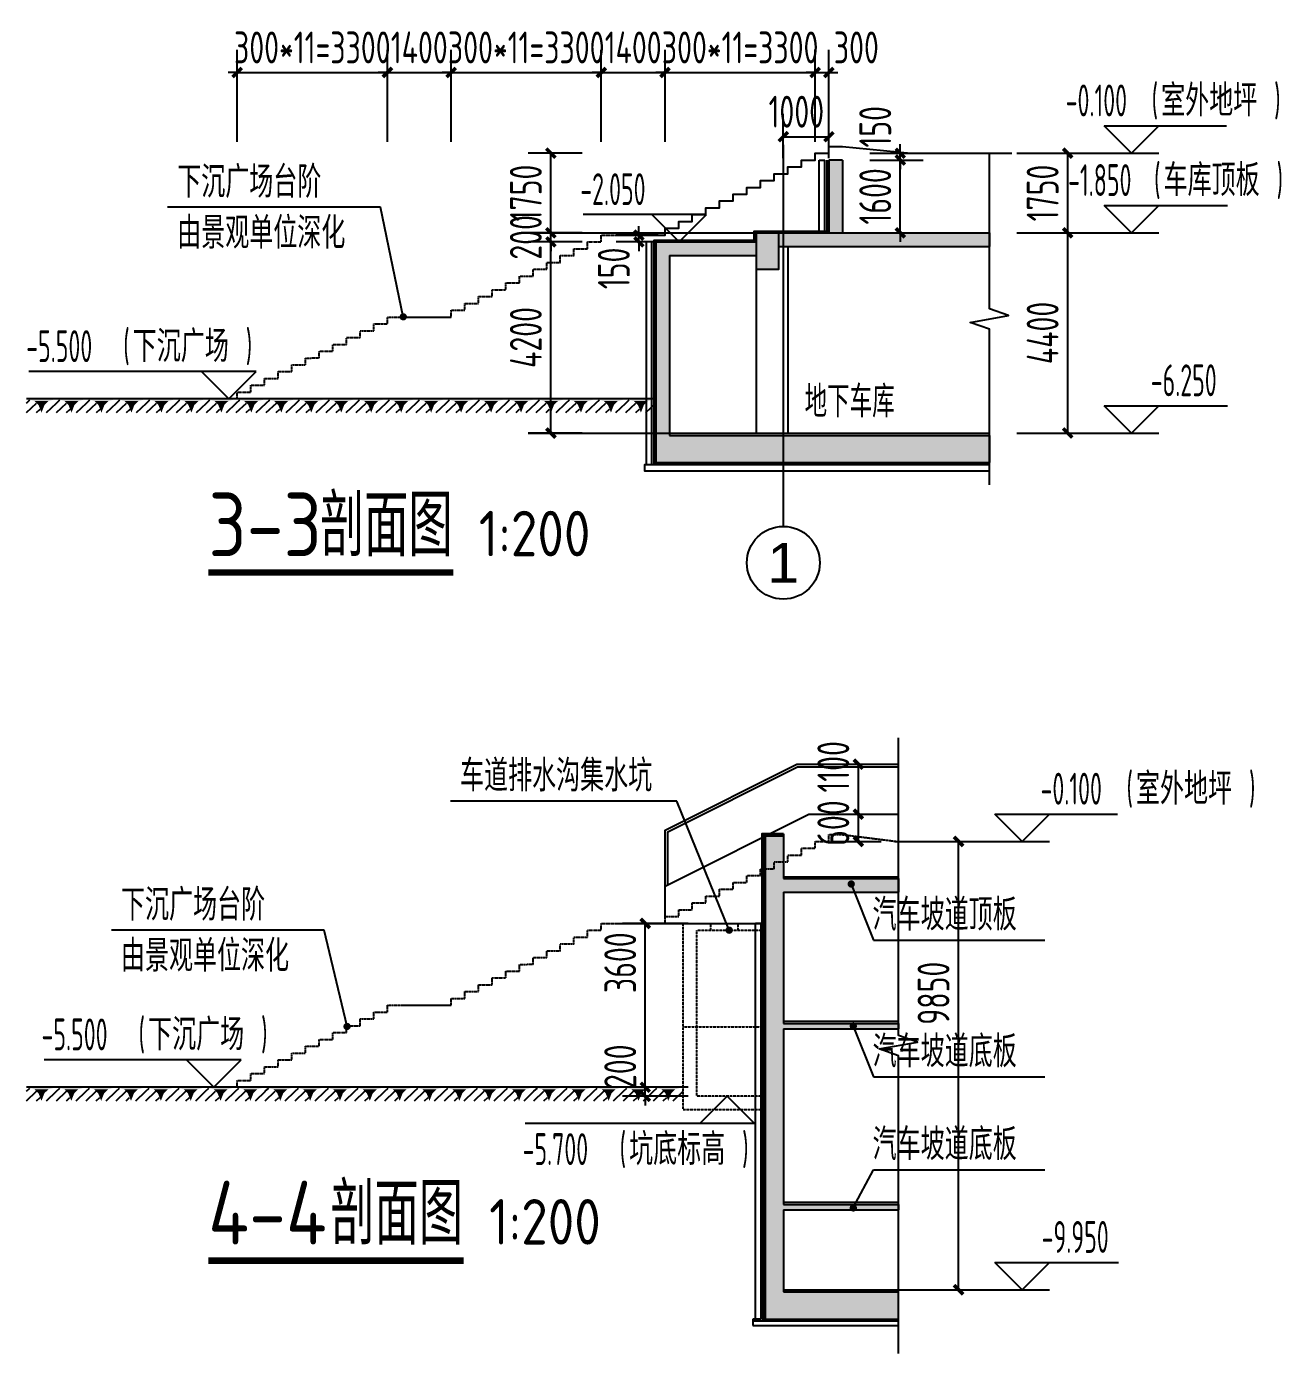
# Model space of a CAD drawing. Extents: x 33318 to 174393, y -247680 to 18171.
# Drawn here: x 146141 to 173714, y -46070 to -16912 of the extents above; entities that cross this region are included whole.
import ezdxf
from ezdxf.enums import TextEntityAlignment as Align

# ---------------------------------------------------------------- set-up
doc = ezdxf.new("R2010")
doc.units = 0
doc.header["$LTSCALE"] = 10
doc.header["$MEASUREMENT"] = 0
doc.linetypes.add('DASH', pattern=[0.35, 0.25, -0.1])
doc.linetypes.add('DOTE', pattern=[2.42, 2, -0.2, 0.02, -0.2])
for name, color, linetype in [('01-标注_尺寸', 124, 'Continuous'), ('01-标注_标高', 200, 'Continuous'), ('01-标注_符号', 200, 'Continuous'), ('01-标注_轴线坐标', 132, 'Continuous'), ('02-TEXT_房间', 7, 'Continuous'), ('02-TEXT_标注', 130, 'Continuous'), ('02-TEXT_轴号', 7, 'Continuous'), ('05-填充_天正', 26, 'Continuous'), ('A-E_栏杆', 232, 'Continuous'), ('A-O_防水层', 222, 'Continuous'), ('A-SUR_保温', 222, 'Continuous'), ('A-SUR_看线', 231, 'Continuous'), ('A-SUR_面层', 191, 'Continuous'), ('A-金属背板', 30, 'Continuous'), ('A_AXIS-轴线', 36, 'DOTE'), ('A_STR-砌块墙', 121, 'Continuous'), ('A_STR-砼墙', 51, 'Continuous'), ('A_STR-砼柱', 51, 'Continuous'), ('AXIS_TEXT', 7, 'Continuous'), ('DIM_SYMB', 3, 'Continuous'), ('EH_石材', 116, 'Continuous')]:
    doc.layers.add(name, color=color, linetype=linetype)
doc.layers.add('04-不打印_辅助线', color=165, linetype='Continuous', plot=False)
doc.layers.add('PUB_HATCH', color=8, linetype='Continuous', lineweight=0)
doc.styles.add('_TCH_AXIS', font='FZXiHei-I-Z08S.ttf')
doc.styles.add('_TCH_DIM', font='ROS1', dxfattribs={"width": 0.8, "bigfont": 'JD'})
doc.styles.add('_TCH_DIM_T3', font='ROS1', dxfattribs={"width": 0.8, "bigfont": 'JD'})
doc.styles.add('_TCH_SPACE', font='ros.shx', dxfattribs={"width": 0.75, "height": 5, "bigfont": 'jd.shx'})
doc.styles.add('COMPLEX', font='COMPLEX')
doc.styles.get("Standard").update_dxf_attribs({"font": 'gbenor.shx', "bigfont": 'gbcbig.shx'})
doc.dimstyles.new('_TCH_ARCH&&200', dxfattribs={"dimtxt": 700, "dimasz": 200, "dimexe": 500, "dimexo": 600, "dimgap": 200, "dimtad": 1, "dimdec": 0, "dimzin": 0, "dimdsep": 46, "dimtxsty": '_TCH_DIM_T3', "dimblk": 'ARCHTICK', "dimcen": 0.09, "dimazin": 2, "dimtfac": 1, "dimtdec": 0, "dimtix": 1, "dimtmove": 2, "dimatfit": 3, "dimfxl": 0, "dimtolj": 1, "dimtzin": 0, "dimarcsym": 0})

# ---------------------------------------------------------------- blocks, each defined once
blk = doc.blocks.new('*U20')
at = {"layer": 'A-SUR_面层', "linetype": 'DASH', "ltscale": 0.5}
blk.add_lwpolyline([(-168, -67), (-101, 67), (168, -67)], dxfattribs=at)
blk = doc.blocks.new('*U21')
at = {"layer": 'A-金属背板', "color": 0, "linetype": 'ByBlock', "lineweight": -2, "transparency": 16777216}
for p in [(0, 0), (335.4102, 0), (670.8204, 0), (1006.2306, 0), (1341.6408, 0), (1677.051, 0), (2012.4612, 0), (2347.8714, 0), (2683.2816, 0), (3018.6918, 0), (3354.102, 0), (3689.5122, 0)]:
    blk.add_blockref('*U20', p, dxfattribs=at)
blk = doc.blocks.new('*U22')
at = {"layer": 'A-SUR_面层', "linetype": 'DASH', "ltscale": 0.5}
blk.add_lwpolyline([(-168, -67), (-101, 67), (168, -67)], dxfattribs=at)
blk = doc.blocks.new('*U23')
at = {"layer": 'A-金属背板', "color": 0, "linetype": 'ByBlock', "lineweight": -2, "transparency": 16777216}
for p in [(0, 0), (335.4102, 0), (670.8204, 0), (1006.2306, 0), (1341.6408, 0), (1677.051, 0), (2012.4612, 0), (2347.8714, 0), (2683.2816, 0), (3018.6918, 0), (3354.102, 0), (3689.5122, 0)]:
    blk.add_blockref('*U22', p, dxfattribs=at)
blk = doc.blocks.new('*U24')
at = {"layer": 'A-SUR_面层', "linetype": 'DASH', "ltscale": 0.5}
blk.add_lwpolyline([(-168, -67), (-101, 67), (168, -67)], dxfattribs=at)
blk = doc.blocks.new('*U25')
at = {"layer": 'A-SUR_面层', "color": 0, "linetype": 'ByBlock', "lineweight": -2, "transparency": 16777216}
for p in [(0, 0), (335.4102, 0), (670.8204, 0), (1006.2306, 0), (1341.6408, 0), (1677.051, 0), (2012.4612, 0), (2347.8714, 0), (2683.2816, 0), (3018.6918, 0), (3354.102, 0), (3689.5122, 0)]:
    blk.add_blockref('*U24', p, dxfattribs=at)
blk = doc.blocks.new('*U26')
at = {"layer": 'A-SUR_面层', "linetype": 'DASH', "ltscale": 0.5}
blk.add_lwpolyline([(-168, -67), (-101, 67), (168, -67)], dxfattribs=at)
blk = doc.blocks.new('*U27')
at = {"layer": 'A-SUR_面层', "color": 0, "linetype": 'ByBlock', "lineweight": -2, "transparency": 16777216}
for p in [(0, 0), (335.4102, 0), (670.8204, 0), (1006.2306, 0), (1341.6408, 0), (1677.051, 0), (2012.4612, 0), (2347.8714, 0), (2683.2816, 0), (3018.6918, 0), (3354.102, 0), (3689.5122, 0)]:
    blk.add_blockref('*U26', p, dxfattribs=at)
blk = doc.blocks.new('_ArchTick')
at = {"color": 0, "linetype": 'ByBlock', "const_width": 0.4}
blk.add_lwpolyline([(-0.5, -0.5), (0.5, 0.5)], dxfattribs=at)
blk = doc.blocks.new('*D245')
at = {"layer": '01-标注_尺寸', "color": 0, "lineweight": -2, "transparency": 16777216}
for p, q in [((167897, -19695), (169517, -19695)), ((169017, -21445), (169017, -19695)), ((167897, -21445), (169517, -21445))]:
    blk.add_line(p, q, dxfattribs=at)
at = {"layer": 'Defpoints', "color": 0, "transparency": 16777216}
for p in [(167297, -19695), (169017, -19695), (167297, -21445)]:
    blk.add_point(p, dxfattribs=at)
at = {"layer": '01-标注_尺寸', "color": 0, "lineweight": -2, "transparency": 16777216, "xscale": 200, "yscale": 200, "zscale": 200}
for p, rotation in [((169017, -19695), 90), ((169017, -21445), 270)]:
    blk.add_blockref('_ArchTick', p, dxfattribs=dict(at, rotation=rotation))
at = {"layer": '01-标注_尺寸', "color": 0, "transparency": 16777216, "insert": (168467, -20570), "char_height": 700, "attachment_point": 5, "rotation": 90, "style": '_TCH_DIM_T3'}
blk.add_mtext('\\A1;1750', dxfattribs=at)
blk = doc.blocks.new('*D246')
at = {"layer": '01-标注_尺寸', "color": 0, "lineweight": -2, "transparency": 16777216}
for p, q in [((167897, -21445), (169517, -21445)), ((169017, -25845), (169017, -21445)), ((167897, -25845), (169517, -25845))]:
    blk.add_line(p, q, dxfattribs=at)
at = {"layer": 'Defpoints', "color": 0, "transparency": 16777216}
for p in [(167297, -21445), (169017, -21445), (167297, -25845)]:
    blk.add_point(p, dxfattribs=at)
at = {"layer": '01-标注_尺寸', "color": 0, "lineweight": -2, "transparency": 16777216, "xscale": 200, "yscale": 200, "zscale": 200}
for p, rotation in [((169017, -21445), 90), ((169017, -25845), 270)]:
    blk.add_blockref('_ArchTick', p, dxfattribs=dict(at, rotation=rotation))
at = {"layer": '01-标注_尺寸', "color": 0, "transparency": 16777216, "insert": (168467, -23645), "char_height": 700, "attachment_point": 5, "rotation": 90, "style": '_TCH_DIM_T3'}
blk.add_mtext('\\A1;4400', dxfattribs=at)
blk = doc.blocks.new('_AXISO')
blk.add_circle((0, 0), 0.5)
at = {"layer": 'AXIS_TEXT', "style": 'COMPLEX', "width": 1.041667}
blk.add_attdef('A', text='', height=0.56, dxfattribs=at).set_placement((-0.25, -0.28), (0.25, -0.28), align=Align.FIT)
blk = doc.blocks.new('*D247')
at = {"layer": '01-标注_尺寸', "color": 0, "lineweight": -2, "transparency": 16777216}
for p, q in [((158347, -21645), (157162, -21645)), ((157662, -25845), (157662, -21645)), ((158347, -25845), (157162, -25845))]:
    blk.add_line(p, q, dxfattribs=at)
at = {"layer": 'Defpoints', "color": 0, "transparency": 16777216}
for p in [(157662, -21645), (158947, -21645), (158947, -25845)]:
    blk.add_point(p, dxfattribs=at)
at = {"layer": '01-标注_尺寸', "color": 0, "lineweight": -2, "transparency": 16777216, "xscale": 200, "yscale": 200, "zscale": 200}
for p, rotation in [((157662, -21645), 90), ((157662, -25845), 270)]:
    blk.add_blockref('_ArchTick', p, dxfattribs=dict(at, rotation=rotation))
at = {"layer": '01-标注_尺寸', "color": 0, "transparency": 16777216, "insert": (157112, -23745), "char_height": 700, "attachment_point": 5, "rotation": 90, "style": '_TCH_DIM_T3'}
blk.add_mtext('\\A1;4200', dxfattribs=at)
blk = doc.blocks.new('*D248')
at = {"layer": '01-标注_尺寸', "color": 0, "lineweight": -2, "transparency": 16777216}
for p, q in [((157662, -21445), (157662, -21245)), ((158347, -21445), (157162, -21445)), ((157662, -21645), (157662, -21445)), ((158347, -21645), (157162, -21645)), ((157662, -21645), (157662, -21845))]:
    blk.add_line(p, q, dxfattribs=at)
at = {"layer": 'Defpoints', "color": 0, "transparency": 16777216}
for p in [(157662, -21445), (158947, -21445), (158947, -21645)]:
    blk.add_point(p, dxfattribs=at)
at = {"layer": '01-标注_尺寸', "color": 0, "lineweight": -2, "transparency": 16777216, "xscale": 200, "yscale": 200, "zscale": 200}
for p, rotation in [((157662, -21445), 270), ((157662, -21645), 90)]:
    blk.add_blockref('_ArchTick', p, dxfattribs=dict(at, rotation=rotation))
at = {"layer": '01-标注_尺寸', "color": 0, "transparency": 16777216, "insert": (157112, -21545), "char_height": 700, "attachment_point": 5, "rotation": 90, "style": '_TCH_DIM_T3'}
blk.add_mtext('\\A1;200', dxfattribs=at)
blk = doc.blocks.new('*D249')
at = {"layer": '01-标注_尺寸', "color": 0, "lineweight": -2, "transparency": 16777216}
for p, q in [((158347, -19695), (157162, -19695)), ((157662, -21445), (157662, -19695)), ((158347, -21445), (157162, -21445))]:
    blk.add_line(p, q, dxfattribs=at)
at = {"layer": 'Defpoints', "color": 0, "transparency": 16777216}
for p in [(157662, -19695), (158947, -19695), (158947, -21445)]:
    blk.add_point(p, dxfattribs=at)
at = {"layer": '01-标注_尺寸', "color": 0, "lineweight": -2, "transparency": 16777216, "xscale": 200, "yscale": 200, "zscale": 200}
for p, rotation in [((157662, -19695), 90), ((157662, -21445), 270)]:
    blk.add_blockref('_ArchTick', p, dxfattribs=dict(at, rotation=rotation))
at = {"layer": '01-标注_尺寸', "color": 0, "transparency": 16777216, "insert": (157112, -20570), "char_height": 700, "attachment_point": 5, "rotation": 90, "style": '_TCH_DIM_T3'}
blk.add_mtext('\\A1;1750', dxfattribs=at)
blk = doc.blocks.new('*D250')
at = {"layer": '01-标注_尺寸', "color": 0, "lineweight": -2, "transparency": 16777216}
for p, q in [((165339, -19695), (165339, -19495)), ((164670, -19695), (165839, -19695)), ((165339, -19845), (165339, -19695)), ((164670, -19845), (165839, -19845)), ((165339, -19845), (165339, -20045))]:
    blk.add_line(p, q, dxfattribs=at)
at = {"layer": 'Defpoints', "color": 0, "transparency": 16777216}
for p in [(164070, -19695), (165339, -19695), (164070, -19845)]:
    blk.add_point(p, dxfattribs=at)
at = {"layer": '01-标注_尺寸', "color": 0, "lineweight": -2, "transparency": 16777216, "xscale": 200, "yscale": 200, "zscale": 200}
for p, rotation in [((165339, -19695), 270), ((165339, -19845), 90)]:
    blk.add_blockref('_ArchTick', p, dxfattribs=dict(at, rotation=rotation))
at = {"layer": '01-标注_尺寸', "color": 0, "transparency": 16777216, "insert": (164789, -19115), "char_height": 700, "attachment_point": 5, "rotation": 90, "style": '_TCH_DIM_T3'}
blk.add_mtext('\\A1;150', dxfattribs=at)
blk = doc.blocks.new('*D251')
at = {"layer": '01-标注_尺寸', "color": 0, "lineweight": -2, "transparency": 16777216}
for p, q in [((165339, -19845), (165339, -19645)), ((164670, -19845), (165839, -19845)), ((165339, -21445), (165339, -19845)), ((164670, -21445), (165839, -21445)), ((165339, -21445), (165339, -21645))]:
    blk.add_line(p, q, dxfattribs=at)
at = {"layer": 'Defpoints', "color": 0, "transparency": 16777216}
for p in [(164070, -19845), (165339, -19845), (164070, -21445)]:
    blk.add_point(p, dxfattribs=at)
at = {"layer": '01-标注_尺寸', "color": 0, "lineweight": -2, "transparency": 16777216, "xscale": 200, "yscale": 200, "zscale": 200}
for p, rotation in [((165339, -19845), 270), ((165339, -21445), 90)]:
    blk.add_blockref('_ArchTick', p, dxfattribs=dict(at, rotation=rotation))
at = {"layer": '01-标注_尺寸', "color": 0, "transparency": 16777216, "insert": (164789, -20645), "char_height": 700, "attachment_point": 5, "rotation": 90, "style": '_TCH_DIM_T3'}
blk.add_mtext('\\A1;1600', dxfattribs=at)
blk = doc.blocks.new('*D252')
at = {"layer": '01-标注_尺寸', "color": 0, "lineweight": -2, "transparency": 16777216}
for p, q in [((150770, -19448), (150770, -17421)), ((154070, -19448), (154070, -17421)), ((150770, -17921), (150570, -17921)), ((150770, -17921), (154070, -17921)), ((154070, -17921), (154270, -17921))]:
    blk.add_line(p, q, dxfattribs=at)
at = {"layer": 'Defpoints', "color": 0, "transparency": 16777216}
for p in [(154070, -17921), (150770, -20048), (154070, -20048)]:
    blk.add_point(p, dxfattribs=at)
at = {"layer": '01-标注_尺寸', "color": 0, "lineweight": -2, "transparency": 16777216, "xscale": 200, "yscale": 200, "zscale": 200}
blk.add_blockref('_ArchTick', (150770, -17921), dxfattribs=at)
at = {"layer": '01-标注_尺寸', "color": 0, "lineweight": -2, "transparency": 16777216, "xscale": 200, "yscale": 200, "zscale": 200, "rotation": 180}
blk.add_blockref('_ArchTick', (154070, -17921), dxfattribs=at)
at = {"layer": '01-标注_尺寸', "color": 0, "transparency": 16777216, "insert": (152420, -17371), "char_height": 700, "attachment_point": 5, "style": '_TCH_DIM_T3'}
blk.add_mtext('\\A1;300*11=3300', dxfattribs=at)
blk = doc.blocks.new('*D253')
at = {"layer": '01-标注_尺寸', "color": 0, "lineweight": -2, "transparency": 16777216}
for p, q in [((154070, -19448), (154070, -17421)), ((155470, -19448), (155470, -17421)), ((154070, -17921), (153870, -17921)), ((154070, -17921), (155470, -17921)), ((155470, -17921), (155670, -17921))]:
    blk.add_line(p, q, dxfattribs=at)
at = {"layer": 'Defpoints', "color": 0, "transparency": 16777216}
for p in [(155470, -17921), (154070, -20048), (155470, -20048)]:
    blk.add_point(p, dxfattribs=at)
at = {"layer": '01-标注_尺寸', "color": 0, "lineweight": -2, "transparency": 16777216, "xscale": 200, "yscale": 200, "zscale": 200}
blk.add_blockref('_ArchTick', (154070, -17921), dxfattribs=at)
at = {"layer": '01-标注_尺寸', "color": 0, "lineweight": -2, "transparency": 16777216, "xscale": 200, "yscale": 200, "zscale": 200, "rotation": 180}
blk.add_blockref('_ArchTick', (155470, -17921), dxfattribs=at)
at = {"layer": '01-标注_尺寸', "color": 0, "transparency": 16777216, "insert": (154770, -17371), "char_height": 700, "attachment_point": 5, "style": '_TCH_DIM_T3'}
blk.add_mtext('\\A1;1400', dxfattribs=at)
blk = doc.blocks.new('*D254')
at = {"layer": '01-标注_尺寸', "color": 0, "lineweight": -2, "transparency": 16777216}
for p, q in [((155470, -19448), (155470, -17421)), ((158770, -19448), (158770, -17421)), ((155470, -17921), (155270, -17921)), ((155470, -17921), (158770, -17921)), ((158770, -17921), (158970, -17921))]:
    blk.add_line(p, q, dxfattribs=at)
at = {"layer": 'Defpoints', "color": 0, "transparency": 16777216}
for p in [(158770, -17921), (155470, -20048), (158770, -20048)]:
    blk.add_point(p, dxfattribs=at)
at = {"layer": '01-标注_尺寸', "color": 0, "lineweight": -2, "transparency": 16777216, "xscale": 200, "yscale": 200, "zscale": 200}
blk.add_blockref('_ArchTick', (155470, -17921), dxfattribs=at)
at = {"layer": '01-标注_尺寸', "color": 0, "lineweight": -2, "transparency": 16777216, "xscale": 200, "yscale": 200, "zscale": 200, "rotation": 180}
blk.add_blockref('_ArchTick', (158770, -17921), dxfattribs=at)
at = {"layer": '01-标注_尺寸', "color": 0, "transparency": 16777216, "insert": (157120, -17371), "char_height": 700, "attachment_point": 5, "style": '_TCH_DIM_T3'}
blk.add_mtext('\\A1;300*11=3300', dxfattribs=at)
blk = doc.blocks.new('*D255')
at = {"layer": '01-标注_尺寸', "color": 0, "lineweight": -2, "transparency": 16777216}
for p, q in [((158770, -19448), (158770, -17421)), ((160170, -19448), (160170, -17421)), ((158770, -17921), (158570, -17921)), ((158770, -17921), (160170, -17921)), ((160170, -17921), (160370, -17921))]:
    blk.add_line(p, q, dxfattribs=at)
at = {"layer": 'Defpoints', "color": 0, "transparency": 16777216}
for p in [(160170, -17921), (158770, -20048), (160170, -20048)]:
    blk.add_point(p, dxfattribs=at)
at = {"layer": '01-标注_尺寸', "color": 0, "lineweight": -2, "transparency": 16777216, "xscale": 200, "yscale": 200, "zscale": 200}
blk.add_blockref('_ArchTick', (158770, -17921), dxfattribs=at)
at = {"layer": '01-标注_尺寸', "color": 0, "lineweight": -2, "transparency": 16777216, "xscale": 200, "yscale": 200, "zscale": 200, "rotation": 180}
blk.add_blockref('_ArchTick', (160170, -17921), dxfattribs=at)
at = {"layer": '01-标注_尺寸', "color": 0, "transparency": 16777216, "insert": (159470, -17371), "char_height": 700, "attachment_point": 5, "style": '_TCH_DIM_T3'}
blk.add_mtext('\\A1;1400', dxfattribs=at)
blk = doc.blocks.new('*D256')
at = {"layer": '01-标注_尺寸', "color": 0, "lineweight": -2, "transparency": 16777216}
for p, q in [((160170, -19448), (160170, -17421)), ((163470, -19448), (163470, -17421)), ((160170, -17921), (159970, -17921)), ((160170, -17921), (163470, -17921)), ((163470, -17921), (163670, -17921))]:
    blk.add_line(p, q, dxfattribs=at)
at = {"layer": 'Defpoints', "color": 0, "transparency": 16777216}
for p in [(163470, -17921), (160170, -20048), (163470, -20048)]:
    blk.add_point(p, dxfattribs=at)
at = {"layer": '01-标注_尺寸', "color": 0, "lineweight": -2, "transparency": 16777216, "xscale": 200, "yscale": 200, "zscale": 200}
blk.add_blockref('_ArchTick', (160170, -17921), dxfattribs=at)
at = {"layer": '01-标注_尺寸', "color": 0, "lineweight": -2, "transparency": 16777216, "xscale": 200, "yscale": 200, "zscale": 200, "rotation": 180}
blk.add_blockref('_ArchTick', (163470, -17921), dxfattribs=at)
at = {"layer": '01-标注_尺寸', "color": 0, "transparency": 16777216, "insert": (161820, -17371), "char_height": 700, "attachment_point": 5, "style": '_TCH_DIM_T3'}
blk.add_mtext('\\A1;300*11=3300', dxfattribs=at)
blk = doc.blocks.new('*D257')
at = {"layer": '01-标注_尺寸', "color": 0, "lineweight": -2, "transparency": 16777216}
for p, q in [((163470, -19448), (163470, -17421)), ((163770, -19448), (163770, -17421)), ((163470, -17921), (163270, -17921)), ((163470, -17921), (163770, -17921)), ((163770, -17921), (163970, -17921))]:
    blk.add_line(p, q, dxfattribs=at)
at = {"layer": 'Defpoints', "color": 0, "transparency": 16777216}
for p in [(163770, -17921), (163470, -20048), (163770, -20048)]:
    blk.add_point(p, dxfattribs=at)
at = {"layer": '01-标注_尺寸', "color": 0, "lineweight": -2, "transparency": 16777216, "xscale": 200, "yscale": 200, "zscale": 200}
blk.add_blockref('_ArchTick', (163470, -17921), dxfattribs=at)
at = {"layer": '01-标注_尺寸', "color": 0, "lineweight": -2, "transparency": 16777216, "xscale": 200, "yscale": 200, "zscale": 200, "rotation": 180}
blk.add_blockref('_ArchTick', (163770, -17921), dxfattribs=at)
at = {"layer": '01-标注_尺寸', "color": 0, "transparency": 16777216, "insert": (164373, -17371), "char_height": 700, "attachment_point": 5, "style": '_TCH_DIM_T3'}
blk.add_mtext('\\A1;300', dxfattribs=at)
blk = doc.blocks.new('*D258')
at = {"layer": '01-标注_尺寸', "color": 0, "lineweight": -2, "transparency": 16777216}
for p, q in [((162769, -19807), (162769, -18833)), ((163770, -19807), (163770, -18833)), ((162769, -19333), (163770, -19333))]:
    blk.add_line(p, q, dxfattribs=at)
at = {"layer": 'Defpoints', "color": 0, "transparency": 16777216}
for p in [(163770, -19333), (162769, -20407), (163770, -20407)]:
    blk.add_point(p, dxfattribs=at)
at = {"layer": '01-标注_尺寸', "color": 0, "lineweight": -2, "transparency": 16777216, "xscale": 200, "yscale": 200, "zscale": 200, "rotation": 180}
blk.add_blockref('_ArchTick', (162769, -19333), dxfattribs=at)
at = {"layer": '01-标注_尺寸', "color": 0, "lineweight": -2, "transparency": 16777216, "xscale": 200, "yscale": 200, "zscale": 200}
blk.add_blockref('_ArchTick', (163770, -19333), dxfattribs=at)
at = {"layer": '01-标注_尺寸', "color": 0, "transparency": 16777216, "insert": (163055, -18783), "char_height": 700, "attachment_point": 5, "style": '_TCH_DIM_T3'}
blk.add_mtext('\\A1;1000', dxfattribs=at)
blk = doc.blocks.new('*D259')
at = {"layer": '01-标注_尺寸', "color": 0, "lineweight": -2, "transparency": 16777216}
for p, q in [((160021, -21495), (159095, -21495)), ((159595, -21495), (159595, -21295)), ((159595, -21645), (159595, -21495)), ((160021, -21645), (159095, -21645)), ((159595, -21645), (159595, -21845))]:
    blk.add_line(p, q, dxfattribs=at)
at = {"layer": 'Defpoints', "color": 0, "transparency": 16777216}
for p in [(159595, -21495), (160621, -21495), (160621, -21645)]:
    blk.add_point(p, dxfattribs=at)
at = {"layer": '01-标注_尺寸', "color": 0, "lineweight": -2, "transparency": 16777216, "xscale": 200, "yscale": 200, "zscale": 200}
for p, rotation in [((159595, -21495), 270), ((159595, -21645), 90)]:
    blk.add_blockref('_ArchTick', p, dxfattribs=dict(at, rotation=rotation))
at = {"layer": '01-标注_尺寸', "color": 0, "transparency": 16777216, "insert": (159045, -22226), "char_height": 700, "attachment_point": 5, "rotation": 90, "style": '_TCH_DIM_T3'}
blk.add_mtext('\\A1;150', dxfattribs=at)
blk = doc.blocks.new('$LinePat$自然土壤')
at = {"color": 0}
for p, q in [((0, -90), (71, -19)), ((0, -300), (211, -89)), ((210, -300), (286, -224)), ((420, -300), (630, -90))]:
    blk.add_line(p, q, dxfattribs=at)
for points in [[(0, 0), (630, 0), (168, -45), (462, -45)], [(168, -45), (462, -45), (252, -132), (378, -132)], [(252, -132), (378, -132), (315, -300)]]:
    blk.add_solid(points, dxfattribs=at)
blk = doc.blocks.new('_FZH')
blk.add_lwpolyline([(-0.5, -0.5), (0.5, -0.5), (0.5, 0.5), (-0.5, 0.5)], close=True)
at = {"layer": 'PUB_HATCH'}
blk.add_solid([(-0.5, -0.5), (0.5, -0.5), (-0.5, 0.5), (0.5, 0.5)], dxfattribs=at)
blk = doc.blocks.new('*D260')
at = {"layer": '01-标注_尺寸', "color": 0, "lineweight": -2, "transparency": 16777216}
for p, q in [((165221, -34820), (167120, -34820)), ((166620, -44670), (166620, -34820)), ((165221, -44670), (167120, -44670))]:
    blk.add_line(p, q, dxfattribs=at)
at = {"layer": 'Defpoints', "color": 0, "transparency": 16777216}
for p in [(164621, -34820), (166620, -34820), (164621, -44670)]:
    blk.add_point(p, dxfattribs=at)
at = {"layer": '01-标注_尺寸', "color": 0, "lineweight": -2, "transparency": 16777216, "xscale": 200, "yscale": 200, "zscale": 200}
for p, rotation in [((166620, -34820), 90), ((166620, -44670), 270)]:
    blk.add_blockref('_ArchTick', p, dxfattribs=dict(at, rotation=rotation))
at = {"layer": '01-标注_尺寸', "color": 0, "transparency": 16777216, "insert": (166070, -38155), "char_height": 700, "attachment_point": 5, "rotation": 90, "style": '_TCH_DIM_T3'}
blk.add_mtext('\\A1;9850', dxfattribs=at)
blk = doc.blocks.new('*D261')
at = {"layer": '01-标注_尺寸', "color": 0, "lineweight": -2, "transparency": 16777216}
for p, q in [((163805, -33120), (164918, -33120)), ((164418, -34220), (164418, -33120)), ((163805, -34220), (164918, -34220))]:
    blk.add_line(p, q, dxfattribs=at)
at = {"layer": 'Defpoints', "color": 0, "transparency": 16777216}
for p in [(163205, -33120), (164418, -33120), (163205, -34220)]:
    blk.add_point(p, dxfattribs=at)
at = {"layer": '01-标注_尺寸', "color": 0, "lineweight": -2, "transparency": 16777216, "xscale": 200, "yscale": 200, "zscale": 200}
for p, rotation in [((164418, -33120), 90), ((164418, -34220), 270)]:
    blk.add_blockref('_ArchTick', p, dxfattribs=dict(at, rotation=rotation))
at = {"layer": '01-标注_尺寸', "color": 0, "transparency": 16777216, "insert": (163868, -33180), "char_height": 700, "attachment_point": 5, "rotation": 90, "style": '_TCH_DIM_T3'}
blk.add_mtext('\\A1;1100', dxfattribs=at)
blk = doc.blocks.new('*D262')
at = {"layer": '01-标注_尺寸', "color": 0, "lineweight": -2, "transparency": 16777216}
for p, q in [((163805, -34220), (164918, -34220)), ((164418, -34820), (164418, -34220)), ((163805, -34820), (164918, -34820))]:
    blk.add_line(p, q, dxfattribs=at)
at = {"layer": 'Defpoints', "color": 0, "transparency": 16777216}
for p in [(163205, -34220), (164418, -34220), (163205, -34820)]:
    blk.add_point(p, dxfattribs=at)
at = {"layer": '01-标注_尺寸', "color": 0, "lineweight": -2, "transparency": 16777216, "xscale": 200, "yscale": 200, "zscale": 200}
for p, rotation in [((164418, -34220), 90), ((164418, -34820), 270)]:
    blk.add_blockref('_ArchTick', p, dxfattribs=dict(at, rotation=rotation))
at = {"layer": '01-标注_尺寸', "color": 0, "transparency": 16777216, "insert": (163868, -34416), "char_height": 700, "attachment_point": 5, "rotation": 90, "style": '_TCH_DIM_T3'}
blk.add_mtext('\\A1;600', dxfattribs=at)
blk = doc.blocks.new('*D263')
at = {"layer": '01-标注_尺寸', "color": 0, "lineweight": -2, "transparency": 16777216}
for p, q in [((160680, -40220), (159236, -40220)), ((159736, -40220), (159736, -40020)), ((159736, -40420), (159736, -40220)), ((160680, -40420), (159236, -40420)), ((159736, -40420), (159736, -40620))]:
    blk.add_line(p, q, dxfattribs=at)
at = {"layer": 'Defpoints', "color": 0, "transparency": 16777216}
for p in [(159736, -40220), (161280, -40220), (161280, -40420)]:
    blk.add_point(p, dxfattribs=at)
at = {"layer": '01-标注_尺寸', "color": 0, "lineweight": -2, "transparency": 16777216, "xscale": 200, "yscale": 200, "zscale": 200}
for p, rotation in [((159736, -40220), 270), ((159736, -40420), 90)]:
    blk.add_blockref('_ArchTick', p, dxfattribs=dict(at, rotation=rotation))
at = {"layer": '01-标注_尺寸', "color": 0, "transparency": 16777216, "insert": (159186, -39770), "char_height": 700, "attachment_point": 5, "rotation": 90, "style": '_TCH_DIM_T3'}
blk.add_mtext('\\A1;200', dxfattribs=at)
blk = doc.blocks.new('*D264')
at = {"layer": '01-标注_尺寸', "color": 0, "lineweight": -2, "transparency": 16777216}
for p, q in [((160680, -36620), (159236, -36620)), ((159736, -40220), (159736, -36620)), ((160680, -40220), (159236, -40220))]:
    blk.add_line(p, q, dxfattribs=at)
at = {"layer": 'Defpoints', "color": 0, "transparency": 16777216}
for p in [(159736, -36620), (161280, -36620), (161280, -40220)]:
    blk.add_point(p, dxfattribs=at)
at = {"layer": '01-标注_尺寸', "color": 0, "lineweight": -2, "transparency": 16777216, "xscale": 200, "yscale": 200, "zscale": 200}
for p, rotation in [((159736, -36620), 90), ((159736, -40220), 270)]:
    blk.add_blockref('_ArchTick', p, dxfattribs=dict(at, rotation=rotation))
at = {"layer": '01-标注_尺寸', "color": 0, "transparency": 16777216, "insert": (159186, -37484), "char_height": 700, "attachment_point": 5, "rotation": 90, "style": '_TCH_DIM_T3'}
blk.add_mtext('\\A1;3600', dxfattribs=at)

msp = doc.modelspace()

# ---------------------------------------------------------------- hatches: boundary and pattern name
at = {"layer": '05-填充_天正'}
for points in [[(163769.8, -19845.5), (163769.8, -21445.5), (163919.8, -21545.5), (164069.8, -21445.5), (164069.8, -19845.5)], [(162669.4, -21445.5), (162669.4, -21745.5), (163919.8, -21745.5), (163919.8, -21545.5), (163769.8, -21445.5)], [(163919.8, -21545.5), (163919.8, -21745.5), (167296.5, -21745.5), (167296.5, -21445.5), (164069.8, -21445.5)], [(162169.4, -21945.5), (162169.4, -21645.5), (159969.4, -21645.5), (160269.4, -21945.5)], [(160269.4, -21945.5), (159969.4, -21645.5), (159969.4, -26495.5), (160269.4, -25895.5)], [(160269.4, -25895.5), (159969.4, -26495.5), (167296.5, -26495.5), (167296.5, -25895.5)], [(162369.8, -34699.5), (162369.8, -35634.5), (162636.4, -35734.5), (162769.8, -35634.5), (162769.8, -34699.5)], [(162636.4, -35734.5), (162369.8, -35634.5), (162369.8, -38819.5), (162636.4, -38859.5), (162769.8, -38819.5), (162769.8, -35934.5)], [(162636.4, -35734.5), (162769.8, -35934.5), (165297.2, -35934.5), (165297.2, -35634.5), (162769.8, -35634.5)], [(162636.4, -38859.5), (162369.8, -38819.5), (162369.8, -42795.5), (162636.4, -42835.5), (162769.8, -42795.5), (162769.8, -38939.5)], [(162636.4, -38859.5), (162769.8, -38939.5), (165297.2, -38939.5), (165297.2, -38819.5), (162769.8, -38819.5)], [(162636.4, -42835.5), (162369.8, -42795.5), (162369.8, -45319.5), (162769.8, -44719.5), (162769.8, -42915.5)], [(162636.4, -42835.5), (162769.8, -42915.5), (165297.2, -42915.5), (165297.2, -42795.5), (162769.8, -42795.5)], [(162769.8, -44719.5), (162369.8, -45319.5), (165297.2, -45319.5), (165297.2, -44719.5)]]:
    msp.add_hatch(color=256, dxfattribs=at).paths.add_polyline_path(points)

# ---------------------------------------------------------------- linework, layer by layer
at = {"layer": '01-标注_标高'}
for p, q in [((170417.5, -19695.5), (169817.5, -19095.5)), ((169817.5, -19095.5), (172506.9, -19095.5)), ((170417.5, -19695.5), (171017.5, -19095.5)), ((169017.5, -19695.5), (171017.5, -19695.5)), ((170417.5, -21445.5), (169817.5, -20845.5)), ((169817.5, -20845.5), (172530.6, -20845.5)), ((170417.5, -21445.5), (171017.5, -20845.5)), ((161081, -21045.5), (158367.9, -21045.5)), ((160481, -21645.5), (159881, -21045.5)), ((160481, -21645.5), (161081, -21045.5)), ((169017.5, -21445.5), (171017.5, -21445.5)), ((161881, -21645.5), (159881, -21645.5)), ((151183.4, -24495.5), (146193.5, -24495.5)), ((150583.4, -25095.5), (149983.4, -24495.5)), ((150583.4, -25095.5), (151183.4, -24495.5)), ((151983.4, -25095.5), (149983.4, -25095.5)), ((170417.5, -25845.5), (169817.5, -25245.5)), ((169817.5, -25245.5), (172530.6, -25245.5)), ((170417.5, -25845.5), (171017.5, -25245.5)), ((169017.5, -25845.5), (171017.5, -25845.5)), ((168019.7, -34819.5), (167419.7, -34219.5)), ((167419.7, -34219.5), (170109.1, -34219.5)), ((168019.7, -34819.5), (168619.7, -34219.5)), ((166619.7, -34819.5), (168619.7, -34819.5)), ((150857.7, -39619.5), (146530.5, -39619.5)), ((150257.7, -40219.5), (149657.7, -39619.5)), ((150257.7, -40219.5), (150857.7, -39619.5)), ((151657.7, -40219.5), (149657.7, -40219.5)), ((161532.3, -40419.5), (160932.3, -41019.5)), ((161532.3, -40419.5), (162132.3, -41019.5)), ((162132.3, -41019.5), (157100.4, -41019.5)), ((168019.7, -44669.5), (167419.7, -44069.5)), ((167419.7, -44069.5), (170132.8, -44069.5)), ((168019.7, -44669.5), (168619.7, -44069.5)), ((166619.7, -44669.5), (168619.7, -44669.5))]:
    msp.add_line(p, q, dxfattribs=at)
at = {"layer": '01-标注_符号'}
for p, q in [((153915.1, -20883.2), (149241.3, -20883.2)), ((154418.6, -23290.5), (153915.1, -20883.2)), ((160432.8, -33931.2), (155455.4, -33931.2)), ((161579.8, -36769.5), (160432.8, -33931.2)), ((164260.6, -35754.3), (164748.6, -36986.4)), ((152679.4, -36768.6), (148005.5, -36768.6)), ((153182.8, -38884.6), (152679.4, -36768.6)), ((164748.6, -36986.4), (168517.7, -36986.4)), ((164306.9, -38876.3), (164748.6, -39991.4)), ((164748.6, -39991.4), (168517.7, -39991.4)), ((164306.9, -42872.9), (164748.6, -42031.7)), ((164748.6, -42031.7), (168517.7, -42031.7))]:
    msp.add_line(p, q, dxfattribs=at)
for points in [[(167296.5, -26984), (167296.5, -23564.7), (166876.5, -23411.9), (167716.5, -23263.7), (167296.5, -23114.7), (167296.5, -19695.5)], [(165297.2, -46070.5), (165297.2, -39530.9), (164877.2, -39378.1), (165717.2, -39230), (165297.2, -39080.9), (165297.2, -32541.4)]]:
    msp.add_lwpolyline(points, dxfattribs=at)
at = {"layer": '01-标注_符号', "const_width": 80}
for points in [[(154426.8, -23329.7, 1), (154410.4, -23251.4, 1)], [(164245.9, -35717.1, 1), (164275.3, -35791.5, 1)], [(161594.8, -36806.6, 1), (161564.8, -36732.4, 1)], [(153192.1, -38923.6, 1), (153173.6, -38845.7, 1)], [(164292.2, -38839.1, 1), (164321.6, -38913.5, 1)], [(164288.3, -42908.3, 1), (164325.5, -42837.4, 1)]]:
    msp.add_lwpolyline(points, format="xyb", close=True, dxfattribs=at)
at = {"layer": '01-标注_轴线坐标'}
msp.add_line((162769.4, -25895.5), (162769.4, -27895.5), dxfattribs=at)
at = {"layer": '04-不打印_辅助线'}
msp.add_line((162769.8, -44669.5), (165297.2, -44669.5), dxfattribs=at)
at = {"layer": 'A-E_栏杆'}
for points in [[(160169.8, -35798.7), (160169.8, -34568.8), (163068.5, -33119.5), (165297.2, -33119.5)], [(160229.8, -35768.7), (160229.8, -34605.9), (163082.6, -33179.5), (165297.2, -33179.5)]]:
    msp.add_lwpolyline(points, dxfattribs=at)
at = {"layer": 'A-O_防水层'}
for p, q in [((162769.8, -35594.5), (165297.2, -35594.5)), ((162769.8, -35614.5), (165297.2, -35614.5)), ((162159.8, -45319.5), (162099.8, -45319.5)), ((162099.8, -45319.5), (162099.8, -45459.5)), ((162329.8, -45359.5), (162099.8, -45359.5))]:
    msp.add_line(p, q, dxfattribs=at)
for points in [[(167296.5, -26535.5), (159929.4, -26535.5), (159929.4, -21605.5), (162129.4, -21605.5), (162129.4, -21405.5), (163729.8, -21405.5), (163729.8, -19845.5)], [(167296.5, -26515.5), (159949.4, -26515.5), (159949.4, -21625.5), (162149.4, -21625.5), (162149.4, -21425.5), (163749.8, -21425.5), (163749.8, -19845.5)], [(165297.2, -45359.5), (162329.8, -45359.5), (162329.8, -36619.5)], [(165297.2, -45339.5), (162349.8, -45339.5), (162349.8, -36619.5)], [(162099.8, -45459.5), (165297.2, -45459.5)], [(162349.8, -45339.5), (165297.2, -45339.5)]]:
    msp.add_lwpolyline(points, dxfattribs=at)
at = {"layer": 'A-SUR_保温'}
msp.add_line((162769.8, -44669.5), (165297.2, -44669.5), dxfattribs=at)
at = {"layer": 'A-SUR_看线'}
for p, q in [((162869.4, -21745.5), (162869.4, -25845.5)), ((162169.4, -22095.5), (162169.4, -25845.5)), ((165270.2, -34819.5), (166082.6, -34819.5))]:
    msp.add_line(p, q, dxfattribs=at)
msp.add_lwpolyline([(160169.8, -36469.5), (160169.8, -35798.7), (163328.1, -34219.5), (165297.2, -34219.5)], dxfattribs=at)
at = {"layer": 'A-SUR_面层', "ltscale": 0.5}
for p, q in [((154369.8, -23295.5), (155469.8, -23295.5)), ((159969.4, -25095.5), (146141, -25095.5)), ((160269.4, -25845.5), (167296.5, -25845.5)), ((159069.8, -36619.5), (162369.8, -36619.5)), ((154369.8, -38419.5), (155469.8, -38419.5)), ((162769.8, -38769.5), (165297.2, -38769.5)), ((160569.8, -40219.5), (146141, -40219.5)), ((150769.8, -40219.5), (149297.9, -40219.5)), ((162769.8, -42745.5), (165297.2, -42745.5))]:
    msp.add_line(p, q, dxfattribs=at)
at = {"layer": 'A-SUR_面层', "linetype": 'DASH', "ltscale": 0.5}
for p, q in [((163769.8, -34819.5), (163769.8, -34669.5)), ((164069.8, -34669.5), (165270.2, -34819.5)), ((163469.8, -34819.5), (163769.8, -34819.5))]:
    msp.add_line(p, q, dxfattribs=at)
at = {"layer": 'A-SUR_面层', "ltscale": 0.5}
for points in [[(159069.8, -21495.5), (160169.8, -21495.5), (160169.8, -21345.5), (160469.8, -21345.5), (160469.8, -21195.5), (160769.8, -21195.5), (160769.8, -21045.5), (161069.8, -21045.5), (161069.8, -20895.5), (161369.8, -20895.5), (161369.8, -20745.5), (161669.8, -20745.5), (161669.8, -20595.5), (161969.8, -20595.5), (161969.8, -20445.5), (162269.8, -20445.5), (162269.8, -20295.5), (162569.8, -20295.5), (162569.8, -20145.5), (162869.8, -20145.5), (162869.8, -19995.5), (163169.8, -19995.5), (163169.8, -19845.5), (163469.8, -19845.5), (163469.8, -19695.5), (163769.8, -19695.5)], [(163469.8, -19695.5), (163769.8, -19695.5), (163769.8, -19545.5), (164069.8, -19545.5), (165569.8, -19695.5)], [(165569.8, -19695.5), (167790.2, -19695.5)]]:
    msp.add_lwpolyline(points, dxfattribs=at)
at = {"layer": 'A-SUR_面层', "linetype": 'DASH', "ltscale": 0.5}
for points in [[(163769.8, -34669.5), (164069.8, -34669.5)], [(160169.8, -36619.5), (160169.8, -36619.5), (160169.8, -36469.5), (160469.8, -36469.5), (160469.8, -36319.5), (160769.8, -36319.5), (160769.8, -36169.5), (161069.8, -36169.5), (161069.8, -36019.5), (161369.8, -36019.5), (161369.8, -35869.5), (161669.8, -35869.5), (161669.8, -35719.5), (161969.8, -35719.5), (161969.8, -35569.5), (162269.8, -35569.5), (162269.8, -35419.5), (162569.8, -35419.5), (162569.8, -35269.5), (162869.8, -35269.5), (162869.8, -35119.5), (163169.8, -35119.5), (163169.8, -34969.5), (163469.8, -34969.5), (163469.8, -34819.5), (163769.8, -34819.5)]]:
    msp.add_lwpolyline(points, dxfattribs=at)
at = {"layer": 'A_AXIS-轴线'}
for p, q in [((162769.4, -19508.2), (162769.4, -26924.1)), ((157162, -21445.5), (167296.5, -21445.5)), ((157162, -25845.5), (167296.5, -25845.5))]:
    msp.add_line(p, q, dxfattribs=at)
at = {"layer": 'A_STR-砌块墙'}
for p, q in [((163559.8, -21405.5), (163559.8, -19845.5)), ((163559.8, -19845.5), (163679.8, -19845.5)), ((163679.8, -21405.5), (163679.8, -19845.5)), ((159759.4, -26535.5), (159759.4, -21645.5)), ((159879.4, -26535.5), (159879.4, -21645.5)), ((162159.8, -45319.5), (162159.8, -36619.5)), ((162279.8, -36619.5), (162159.8, -36619.5)), ((162279.8, -45319.5), (162279.8, -36619.5)), ((162279.8, -45319.5), (162159.8, -45319.5))]:
    msp.add_line(p, q, dxfattribs=at)
at = {"layer": 'A_STR-砼墙'}
for p, q in [((163769.8, -19845.5), (163769.8, -21445.5)), ((164069.8, -19845.5), (163769.8, -19845.5)), ((164069.8, -19845.5), (164069.8, -21445.5)), ((162669.4, -21445.5), (163769.8, -21445.5)), ((164069.8, -21445.5), (167296.5, -21445.5)), ((167296.5, -21445.5), (167296.5, -21745.5)), ((159969.4, -21645.5), (162169.4, -21645.5)), ((159969.4, -21645.5), (159969.4, -26495.5)), ((162669.4, -21745.5), (163919.8, -21745.5)), ((163919.8, -21745.5), (167296.5, -21745.5)), ((160269.4, -21945.5), (162169.4, -21945.5)), ((160269.4, -21945.5), (160269.4, -25895.5)), ((160269.4, -25895.5), (167296.5, -25895.5)), ((167296.5, -25895.5), (167296.5, -26495.5)), ((159969.4, -26495.5), (167296.5, -26495.5)), ((162369.8, -34699.5), (162369.8, -35634.5)), ((162769.8, -34699.5), (162369.8, -34699.5)), ((162769.8, -34699.5), (162769.8, -35634.5)), ((162369.8, -35634.5), (162369.8, -38819.5)), ((162769.8, -35634.5), (165297.2, -35634.5)), ((165297.2, -35634.5), (165297.2, -35934.5)), ((162769.8, -35934.5), (165297.2, -35934.5)), ((162769.8, -35934.5), (162769.8, -38819.5)), ((162369.8, -38819.5), (162369.8, -42795.5)), ((162769.8, -38819.5), (165297.2, -38819.5)), ((162769.8, -38939.5), (165297.2, -38939.5)), ((162769.8, -38939.5), (162769.8, -42795.5)), ((165297.2, -38819.5), (165297.2, -38939.5)), ((162369.8, -42795.5), (162369.8, -45319.5)), ((162769.8, -42795.5), (165297.2, -42795.5)), ((165297.2, -42795.5), (165297.2, -42915.5)), ((162769.8, -42915.5), (165297.2, -42915.5)), ((162769.8, -42915.5), (162769.8, -44719.5)), ((162769.8, -44719.5), (165297.2, -44719.5)), ((162369.8, -45319.5), (165297.2, -45319.5))]:
    msp.add_line(p, q, dxfattribs=at)
at = {"layer": 'A_STR-砼墙', "linetype": 'DASH'}
for p, q in [((160569.8, -36619.5), (162369.8, -36619.5)), ((161169.8, -36619.5), (161169.8, -36769.5)), ((161769.8, -36619.5), (161769.8, -36769.5)), ((160869.8, -36769.5), (162369.8, -36769.5)), ((160569.8, -38890.5), (162369.8, -38890.5))]:
    msp.add_line(p, q, dxfattribs=at)
at = {"layer": 'A_STR-砼墙'}
msp.add_lwpolyline([(167296.5, -26685.6), (159729.4, -26685.6), (159729.4, -26535.5), (167296.5, -26535.5)], dxfattribs=at)
at = {"layer": 'A_STR-砼墙', "linetype": 'DASH'}
for points in [[(162369.8, -40719.5), (160569.8, -40719.5), (160569.8, -36619.5)], [(162369.8, -40419.5), (162369.8, -40419.5), (160869.8, -40419.5), (160869.8, -36769.5)]]:
    msp.add_lwpolyline(points, dxfattribs=at)
at = {"layer": 'DIM_SYMB', "const_width": 140}
for points in [[(150137.6, -28907.7), (155518.6, -28907.7)], [(150132.4, -44031.7), (155746.8, -44031.7)]]:
    msp.add_lwpolyline(points, dxfattribs=at)
at = {"layer": 'EH_石材'}
msp.add_line((162769.8, -34649.5), (162769.8, -34699.5), dxfattribs=at)
for points in [[(162769.8, -34649.5), (162299.8, -34649.5), (162299.8, -36619.5)], [(162769.8, -34679.5), (162329.8, -34679.5), (162329.8, -36619.5)]]:
    msp.add_lwpolyline(points, dxfattribs=at)

# ---------------------------------------------------------------- block references
at = {"layer": '01-标注_轴线坐标'}
ref = msp.add_blockref('_AXISO', (162769.4, -28695.5), dxfattribs=dict(at, xscale=1600, yscale=1600, zscale=1600))
ref.add_attrib('A', '1', dxfattribs={"layer": '02-TEXT_轴号', "height": 873.6, "style": '_TCH_AXIS', "width": 1.045198}).set_placement((162419, -29132.3), (163119.9, -29132.3), align=Align.FIT)
at = {"layer": 'A-SUR_看线'}
for p, xscale, rotation in [((146141, -25095.5), 1.045230486856365, 359.9999999999997), ((146799.5, -25095.5), 1.045230486856365, 359.9999999999997), ((147458, -25095.5), 1.045230486856365, 359.9999999999997), ((148116.5, -25095.5), 1.045230486856365, 359.9999999999997), ((148775, -25095.5), 1.045230486856365, 359.9999999999997), ((149433.5, -25095.5), 1.045230486856365, 359.9999999999997), ((150092, -25095.5), 1.045230486856365, 359.9999999999997), ((150750.5, -25095.5), 1.045230486856365, 359.9999999999997), ((151409, -25095.5), 1.045230486856365, 359.9999999999997), ((152067.5, -25095.5), 1.045230486856365, 359.9999999999997), ((152726, -25095.5), 1.045230486856365, 359.9999999999997), ((153384.5, -25095.5), 1.045230486856365, 359.9999999999997), ((154043, -25095.5), 1.045230486856365, 359.9999999999997), ((154701.5, -25095.5), 1.045230486856365, 359.9999999999997), ((155360, -25095.5), 1.045230486856365, 359.9999999999997), ((156018.5, -25095.5), 1.045230486856365, 359.9999999999997), ((156677, -25095.5), 1.045230486856365, 359.9999999999997), ((157335.5, -25095.5), 1.045230486856365, 359.9999999999997), ((157994, -25095.5), 1.045230486856365, 359.9999999999997), ((158652.4, -25095.5), 1.045230486856365, 359.9999999999997), ((159310.9, -25095.5), 1.045230486856365, 359.9999999999997), ((146141, -40219.5), 1.041033770664561, 359.9999999999996), ((146796.9, -40219.5), 1.041033770664561, 359.9999999999996), ((147452.7, -40219.5), 1.041033770664561, 359.9999999999996), ((148108.6, -40219.5), 1.041033770664561, 359.9999999999996), ((148764.4, -40219.5), 1.041033770664561, 359.9999999999996), ((149420.3, -40219.5), 1.041033770664561, 359.9999999999996), ((150076.1, -40219.5), 1.041033770664561, 359.9999999999996), ((150732, -40219.5), 1.041033770664561, 359.9999999999996), ((151387.8, -40219.5), 1.041033770664561, 359.9999999999996), ((152043.7, -40219.5), 1.041033770664561, 359.9999999999996), ((152699.6, -40219.5), 1.041033770664561, 359.9999999999996), ((153355.4, -40219.5), 1.041033770664561, 359.9999999999996), ((154011.3, -40219.5), 1.041033770664561, 359.9999999999996), ((154667.1, -40219.5), 1.041033770664561, 359.9999999999996), ((155323, -40219.5), 1.041033770664561, 359.9999999999996), ((155978.8, -40219.5), 1.041033770664561, 359.9999999999996), ((156634.7, -40219.5), 1.041033770664561, 359.9999999999996), ((157290.5, -40219.5), 1.041033770664561, 359.9999999999996), ((157946.4, -40219.5), 1.041033770664561, 359.9999999999996), ((158602.2, -40219.5), 1.041033770664561, 359.9999999999996), ((159258.1, -40219.5), 1.041033770664561, 359.9999999999996), ((159913.9, -40219.5), 1.041033770664561, 359.9999999999996)]:
    msp.add_blockref('$LinePat$自然土壤', p, dxfattribs=dict(at, xscale=xscale, rotation=rotation))
at = {"layer": 'A-SUR_面层', "ltscale": 0.5, "rotation": 26.56505117708297}
for name, p in [('*U27', (155589.8, -38284.5)), ('*U25', (150889.8, -40084.5))]:
    msp.add_blockref(name, p, dxfattribs=at)
at = {"layer": 'A-金属背板', "rotation": 26.56505117708297}
for name, p in [('*U23', (155589.8, -23160.5)), ('*U21', (150889.8, -24960.5))]:
    msp.add_blockref(name, p, dxfattribs=at)
at = {"layer": 'A_STR-砼柱', "xscale": 500, "yscale": 800, "zscale": 800}
msp.add_blockref('_FZH', (162419.4, -21845.5), dxfattribs=at)

# ---------------------------------------------------------------- texts
at = {"layer": '02-TEXT_房间', "color": 6, "style": '_TCH_SPACE', "width": 0.75}
msp.add_text('地下车库', height=694.57, dxfattribs=at).set_placement((163236.6, -25501))
at = {"layer": '02-TEXT_标注', "style": '_TCH_DIM'}
for s, height, width, p in [('-0.100', 700, 0.64, (168973.7, -18885.5)), ('(', 700, 0.64, (170861.4, -18885.5)), ('室外地坪', 694.57, 0.8, (171070.5, -18885.5)), (')', 700, 0.64, (173553.6, -18885.5)), ('下沉广场台阶', 694.57, 0.8, (149451.3, -20673.2)), ('-1.850', 700, 0.64, (169027.4, -20635.5)), ('(', 700, 0.64, (170915.1, -20635.5)), ('车库顶板', 694.57, 0.8, (171124.2, -20635.5)), (')', 700, 0.64, (173607.3, -20635.5)), ('-2.050', 700, 0.64, (158307.9, -20835.5)), ('由景观单位深化', 694.57, 0.8, (149451.3, -21793.2)), ('-5.500', 700, 0.64, (146133.5, -24285.5)), ('(', 700, 0.64, (148265.4, -24285.5)), ('下沉广场', 694.57, 0.8, (148474.5, -24285.5)), (')', 700, 0.64, (150957.6, -24285.5)), ('-6.250', 700, 0.64, (170842.8, -25035.5)), ('车道排水沟集水坑', 694.57, 0.8, (155665.4, -33721.2)), ('(', 700, 0.64, (170309.1, -34009.5)), ('室外地坪', 694.57, 0.8, (170518.2, -34009.5)), (')', 700, 0.64, (173001.3, -34009.5)), ('-0.100', 700, 0.64, (168421.4, -34009.5)), ('下沉广场台阶', 694.57, 0.8, (148215.5, -36558.6)), ('汽车坡道顶板', 694.57, 0.8, (164730.7, -36776.4)), ('由景观单位深化', 694.57, 0.8, (148215.5, -37678.6)), ('-5.500', 700, 0.64, (146470.5, -39409.5)), ('(', 700, 0.64, (148602.4, -39409.5)), ('下沉广场', 694.57, 0.8, (148811.5, -39409.5)), (')', 700, 0.64, (151294.6, -39409.5)), ('汽车坡道底板', 694.57, 0.8, (164730.7, -39781.4)), ('汽车坡道底板', 694.57, 0.8, (164730.7, -41821.7)), ('-5.700', 700, 0.64, (157040.4, -41929.5)), ('(', 700, 0.64, (159172.3, -41929.5)), ('坑底标高', 694.57, 0.8, (159381.4, -41929.5)), (')', 700, 0.64, (161864.5, -41929.5)), ('-9.950', 700, 0.64, (168445.1, -43859.5))]:
    msp.add_text(s, height=height, dxfattribs=dict(at, width=width)).set_placement(p)
at = {"layer": '02-TEXT_标注'}
for s, height, p in [('剖面图', 1350.35, (152587.6, -28553.3)), ('3-3', 1400, (150137.6, -28553.3)), ('1:200', 1000, (156078.6, -28553.3)), ('4-4', 1400, (150132.4, -43677.3)), ('剖面图', 1350.35, (152815.7, -43677.3)), ('1:200', 1000, (156306.8, -43677.3))]:
    msp.add_text(s, height=height, dxfattribs=at).set_placement(p)

# ---------------------------------------------------------------- dimensions: what is measured, and where the dimension line sits
at = {"layer": '01-标注_尺寸'}
for p1, p2, picture, middle in [((150769.8, -20048.1), (154069.8, -20048.1), '*D252', (152419.8, -17371.1)), ((155469.8, -20048.1), (158769.8, -20048.1), '*D254', (157119.8, -17371.1)), ((160169.8, -20048.1), (163469.8, -20048.1), '*D256', (161819.8, -17371.1))]:
    dim = msp.add_aligned_dim(p1=p1, p2=p2, distance=2127, text='300*11=3300', dimstyle='_TCH_ARCH&&200', dxfattribs=at)
    dim.commit()
    dim.dimension.update_dxf_attribs({"geometry": picture, "text_midpoint": middle})
for p1, p2, distance, picture, middle in [((154069.8, -20048.1), (155469.8, -20048.1), 2127, '*D253', (154769.8, -17371.1)), ((158769.8, -20048.1), (160169.8, -20048.1), 2127, '*D255', (159469.8, -17371.1)), ((158947.4, -21445.5), (158947.4, -19695.5), 1285.4, '*D249', (157112, -20570.5)), ((167296.5, -21445.5), (167296.5, -19695.5), -1720.9, '*D245', (168467.5, -20570.5)), ((164069.8, -21445.5), (164069.8, -19845.5), -1269, '*D251', (164788.7, -20645.5)), ((158947.4, -21645.5), (158947.4, -21445.5), 1285.4, '*D248', (157112, -21545.5)), ((158947.4, -25845.5), (158947.4, -21645.5), 1285.4, '*D247', (157112, -23745.5)), ((167296.5, -25845.5), (167296.5, -21445.5), -1720.9, '*D246', (168467.5, -23645.5))]:
    dim = msp.add_aligned_dim(p1=p1, p2=p2, distance=distance, dimstyle='_TCH_ARCH&&200', dxfattribs=at)
    dim.commit()
    dim.dimension.update_dxf_attribs({"geometry": picture, "text_midpoint": middle})
for base, p1, p2, angle, picture, middle in [((163769.8, -17921.1), (163469.8, -20048.1), (163769.8, -20048.1), 0, '*D257', (164373, -17371.1)), ((163769.8, -19333), (162769.4, -20407.2), (163769.8, -20407.2), 0, '*D258', (163055.4, -18783)), ((165338.7, -19695.5), (164069.8, -19845.5), (164069.8, -19695.5), 90, '*D250', (164788.7, -19114.7)), ((159595.4, -21495.5), (160621.3, -21645.5), (160621.3, -21495.5), 90, '*D259', (159045.4, -22226.3)), ((164418.5, -33119.5), (163204.7, -34219.5), (163204.7, -33119.5), 90, '*D261', (163868.5, -33179.5)), ((164418.5, -34219.5), (163204.7, -34819.5), (163204.7, -34219.5), 90, '*D262', (163868.5, -34415.7)), ((166619.7, -34819.5), (164621.1, -44669.5), (164621.1, -34819.5), 90, '*D260', (166069.7, -38155.4)), ((159736.4, -36619.5), (161280.4, -40219.5), (161280.4, -36619.5), 90, '*D264', (159186.4, -37483.7)), ((159736.4, -40219.5), (161280.4, -40419.5), (161280.4, -40219.5), 90, '*D263', (159186.4, -39769.5))]:
    dim = msp.add_linear_dim(base=base, p1=p1, p2=p2, angle=angle, dimstyle='_TCH_ARCH&&200', dxfattribs=at)
    dim.commit()
    dim.dimension.update_dxf_attribs({"geometry": picture, "text_midpoint": middle, "dimtype": 161})

doc.saveas('drawing.dxf')
